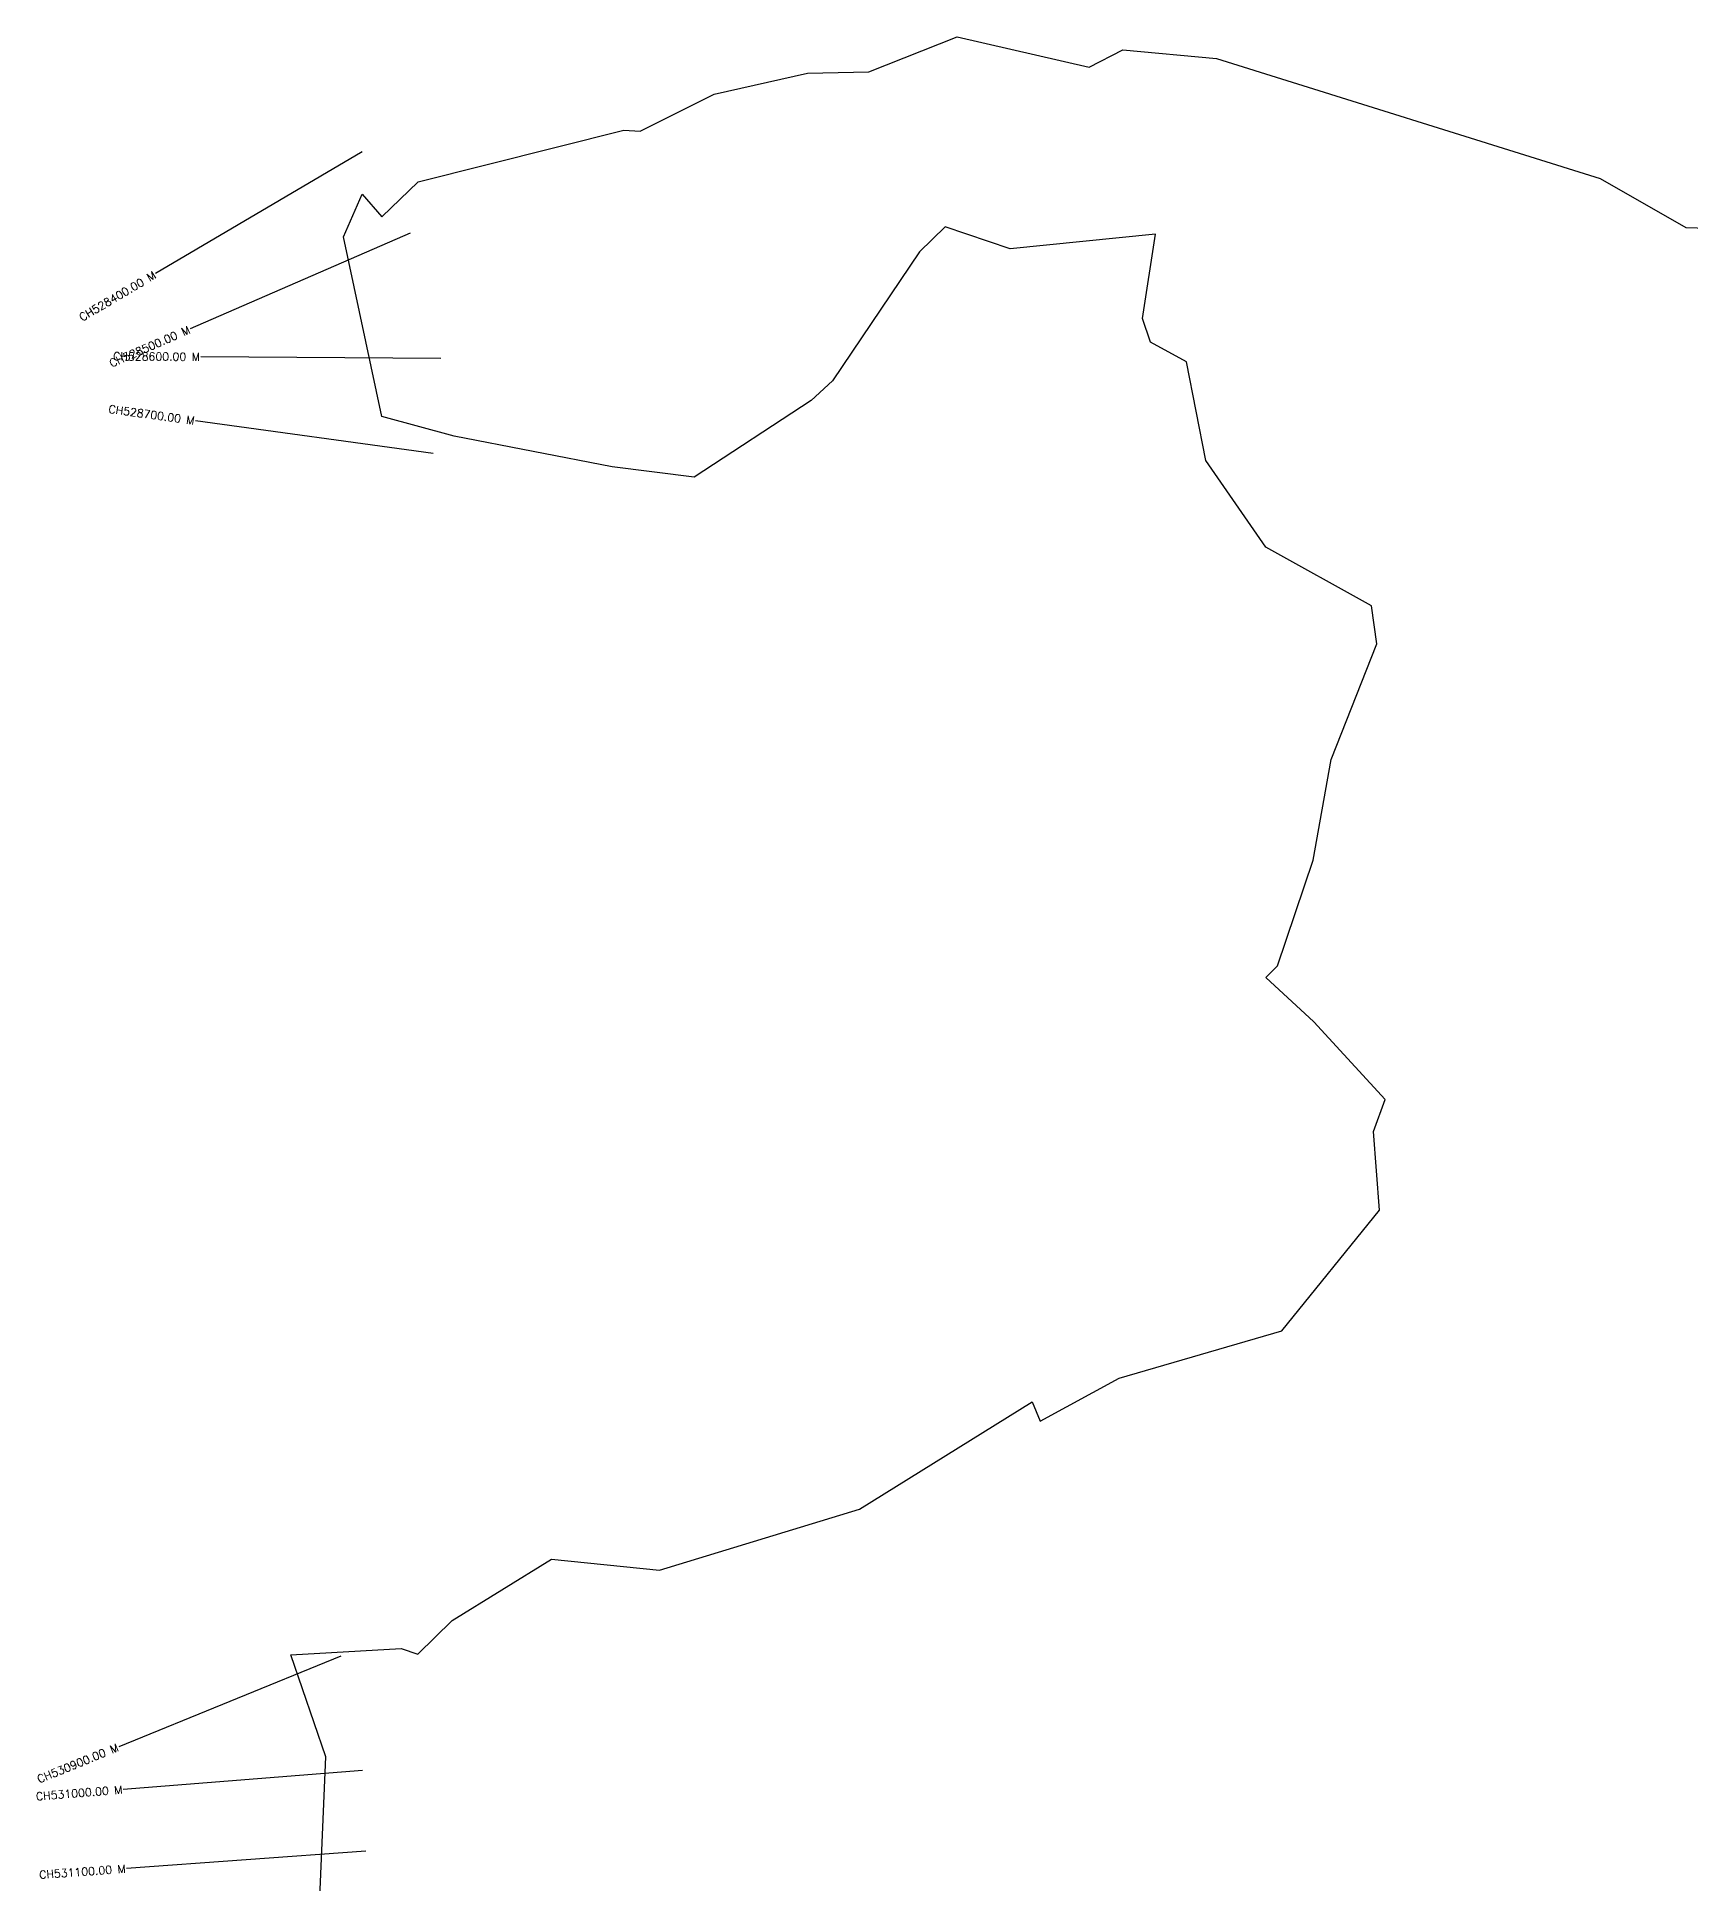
# Model space of a CAD drawing. Header units: metres. Extents: x 316295 to 324161, y 1868151 to 1873547.
# Drawn here: x 317291 to 319358, y 1871239 to 1873547 of the extents above; entities that cross this region are included whole.
import ezdxf
from ezdxf.enums import TextEntityAlignment as Align

# ---------------------------------------------------------------- set-up
doc = ezdxf.new("R2010")
doc.units = ezdxf.units.M
for name, color, linetype in [('CS', 134, 'Continuous'), ('CSMark', 6, 'Continuous'), ('village', 3, 'Continuous')]:
    doc.layers.add(name, color=color, linetype=linetype)
doc.styles.get("Standard").update_dxf_attribs({"font": 'simplex.shx'})

msp = doc.modelspace()

# ---------------------------------------------------------------- linework, layer by layer
at = {"layer": 'CS'}
for p, q in [((317697.7, 1873403.3), (317439.3, 1873250.9)), ((317757.9, 1873301.3), (317482.7, 1873181.8)), ((317795.9, 1873144.9), (317495.9, 1873146.9)), ((317786.4, 1873025.9), (317489.2, 1873066.9)), ((317671.2, 1871522.9), (317393.4, 1871409.7)), ((317698, 1871380.1), (317399, 1871356.2)), ((317702.3, 1871279.1), (317403.1, 1871257.3))]:
    msp.add_line(p, q, dxfattribs=at)
at = {"layer": 'village', "color": 6}
msp.add_polyline3d([(317638.7, 1871074.9, 0), (317652.3, 1871396.8, 0), (317608.4, 1871524.5, 0), (317746.3, 1871532.3, 0), (317767.5, 1871525.5, 0), (317810.2, 1871567.3, 0), (317934.5, 1871644.1, 0), (318069.6, 1871630.4, 0), (318319.6, 1871706.6, 0), (318535.6, 1871840.8, 0), (318545.4, 1871816.7, 0), (318644.1, 1871870.4, 0), (318847.5, 1871929.4, 0), (318969.7, 1872080.1, 0), (318962, 1872178.6, 0), (318976.7, 1872218.6, 0), (318887.8, 1872315.6, 0), (318827.5, 1872371.1, 0), (318842.2, 1872385.6, 0), (318886.7, 1872517.8, 0), (318909.2, 1872643.6, 0), (318966.5, 1872788.2, 0), (318959.6, 1872835.5, 0), (318827.8, 1872909.1, 0), (318752.4, 1873017.4, 0), (318728.6, 1873140.8, 0), (318683.2, 1873165.1, 0), (318673.3, 1873195, 0), (318689.8, 1873300.4, 0), (318507.8, 1873282, 0), (318426.5, 1873309.6, 0), (318394.6, 1873278, 0), (318285.9, 1873117.1, 0), (318259.3, 1873092.5, 0), (318112.9, 1872996.6, 0), (318010.4, 1873009.5, 0), (317812.6, 1873047.8, 0), (317722.4, 1873072.5, 0), (317674.6, 1873296.9, 0), (317697.8, 1873350.2, 0), (317722.2, 1873322.1, 0), (317767.7, 1873365.8, 0), (318024.8, 1873430.2, 0), (318045.5, 1873429, 0), (318137.9, 1873475.1, 0), (318254.7, 1873501.7, 0), (318331.3, 1873503.1, 0), (318441.6, 1873546.8, 0), (318606.5, 1873509.1, 0), (318649, 1873530.6, 0), (318765.8, 1873520, 0), (319245.7, 1873369.9, 0), (319352.6, 1873308.5, 0), (319436.7, 1873306.1, 0)], dxfattribs=at)

# ---------------------------------------------------------------- texts
at = {"layer": 'CSMark'}
for s, rotation, p in [('CH528400.00 M', 30.5418, (317438.5, 1873250.3)), ('CH528500.00 M', 23.4814, (317481.8, 1873181.4)), ('CH528600.00 M', 359.6177, (317494.9, 1873146.9)), ('CH528700.00 M', 352.134, (317488.2, 1873067.1)), ('CH530900.00 M', 22.161, (317392.5, 1871409.4)), ('CH531000.00 M', 4.5675, (317398, 1871356.1)), ('CH531100.00 M', 4.1628, (317402.1, 1871257.3))]:
    msp.add_text(s, height=10, rotation=rotation, dxfattribs=at).set_placement(p, align=Align.MIDDLE_RIGHT)

doc.saveas('drawing.dxf')
